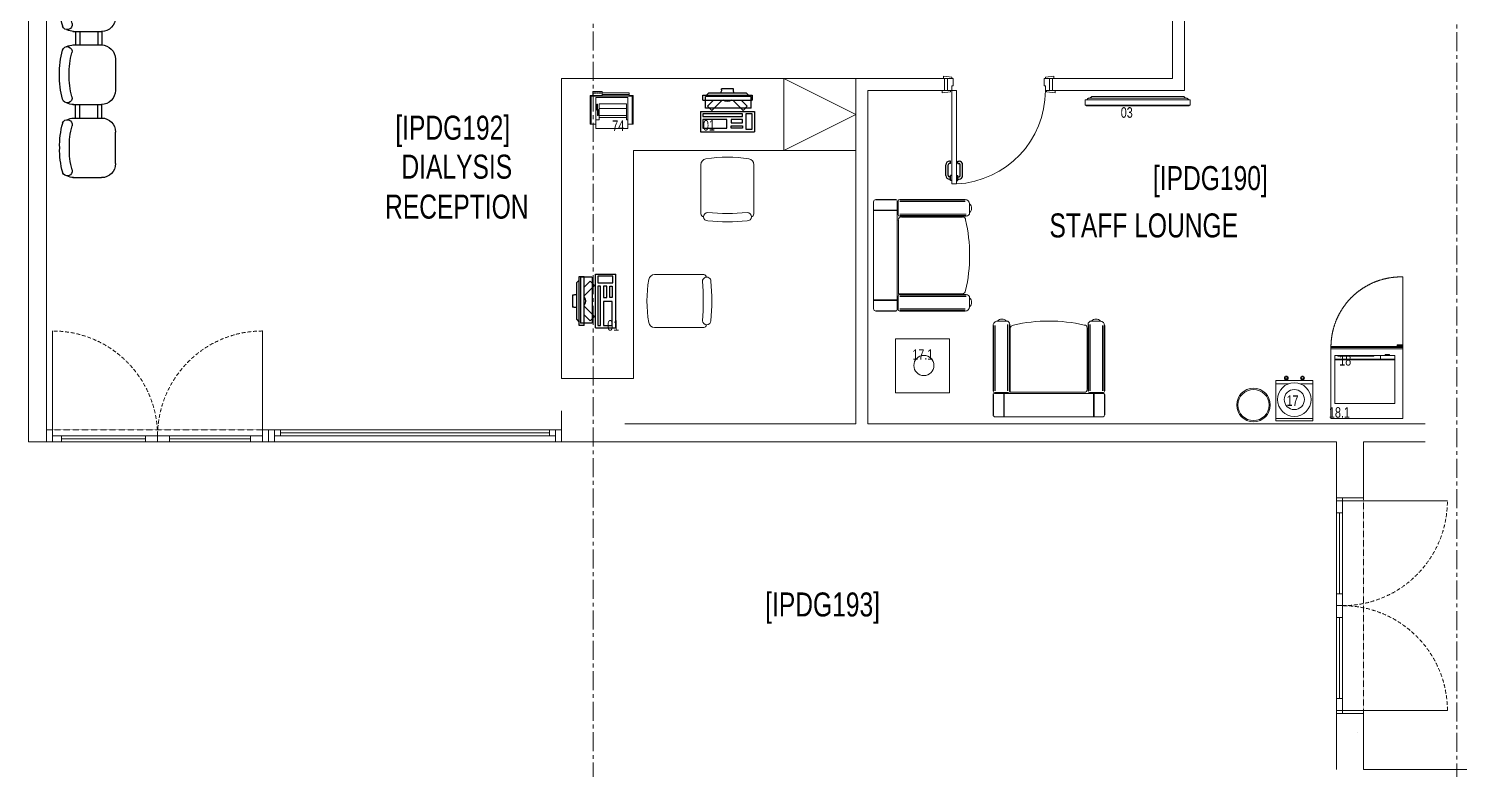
# Model space of a CAD drawing. Header units: millimetres. Extents: x 26027 to 581921, y 7230 to 233891.
# Drawn here: x 527043 to 538969, y 146550 to 152726 of the extents above; entities that cross this region are included whole.
import ezdxf

# ---------------------------------------------------------------- set-up
doc = ezdxf.new("R2010")
doc.units = ezdxf.units.MM
doc.header["$LTSCALE"] = 5
for name, pattern in [('CENTER', [50.8, 31.75, -6.35, 6.35, -6.35]), ('DASHED', [0.75, 0.5, -0.25]), ('HIDDEN', [9.525, 6.35, -3.175]), ('HIDDEN2', [0.1875, 0.125, -0.0625])]:
    doc.linetypes.add(name, pattern=pattern)
doc.layers.get('0').update_dxf_attribs({"color": 252})
for name, color, linetype, lineweight in [('72_EGR_BASE_TEXT', 252, 'Continuous', 5), ('Aluminum', 252, 'Continuous', 5), ('GE-ARCHITECTURAL_ELEMENTS', 8, 'Continuous', 30), ('LOADING', 252, 'Continuous', 5), ('Medical Equipment and Furniture', 252, 'Continuous', 0), ('Proj', 252, 'HIDDEN2', 5), ('Walls', 252, 'Continuous', 5), ('Wooden Joinery', 252, 'Continuous', 5)]:
    doc.layers.add(name, color=color, linetype=linetype, lineweight=lineweight)
doc.layers.add('axes', color=252, linetype='Continuous')
doc.styles.add('X3G_ENTITY_257CFD', font='swisscl.ttf', dxfattribs={"height": 200})
doc.styles.add('X3G_ENTITY_2587EA', font='swisscl.ttf', dxfattribs={"height": 200})

# ---------------------------------------------------------------- blocks, each defined once
blk = doc.blocks.new('DM15862C-P')
at = {"lineweight": 0}
for p, q in [((-0.383, 0), (-0.398, -0.015)), ((0.383, 0), (-0.383, 0)), ((0.383, 0), (0.398, -0.015)), ((-0.437, -0.029), (-0.437, -0.073)), ((0.437, -0.029), (-0.437, -0.029)), ((0.437, -0.073), (-0.437, -0.073)), ((-0.429, -0.078), (-0.429, -0.073)), ((0.429, -0.078), (-0.429, -0.078)), ((-0.416, -0.017), (-0.426, -0.029)), ((0.41, -0.015), (-0.41, -0.015)), ((0.416, -0.017), (0.425, -0.029)), ((0.429, -0.078), (0.429, -0.073)), ((0.437, -0.029), (0.437, -0.073))]:
    blk.add_line(p, q, dxfattribs=at)
for points in [[(-0.41, -0.015), (-0.412, -0.015), (-0.414, -0.016), (-0.416, -0.017)], [(0.416, -0.017), (0.414, -0.016), (0.412, -0.015), (0.41, -0.015)]]:
    blk.add_open_spline(points, degree=3, dxfattribs=at)
blk = doc.blocks.new('WM00001-P')
blk.add_circle((0, 0), 0.14)
at = {"color": 8}
blk.add_circle((0, 0), 0.13, dxfattribs=at)
blk = doc.blocks.new('WATER DISPENSER1')
at = {"layer": 'Medical Equipment and Furniture'}
for p, q in [((39.296, -0.345), (39.19, -0.345)), ((39.5, -0.345), (39.395, -0.345))]:
    blk.add_line(p, q, dxfattribs=at)
blk.add_lwpolyline([(39.5, -0.633), (39.5, -0.318), (39.19, -0.318), (39.19, -0.633), (39.5, -0.633)], dxfattribs=at)
for points in [[(39.275, -0.318), (39.278, -0.318), (39.278, -0.312), (39.275, -0.312)], [(39.281, -0.318), (39.278, -0.318), (39.278, -0.312), (39.281, -0.312)], [(39.41, -0.318), (39.413, -0.318), (39.413, -0.312), (39.41, -0.312)], [(39.416, -0.318), (39.413, -0.318), (39.413, -0.312), (39.416, -0.312)], [(39.5, -0.633), (39.19, -0.633), (39.19, -0.653), (39.5, -0.653)]]:
    blk.add_lwpolyline(points, close=True, dxfattribs=at)
for centre, radius in [((39.345, -0.476), 0.14), ((39.278, -0.296), 0.0161), ((39.278, -0.296), 0.00834), ((39.413, -0.296), 0.0161), ((39.413, -0.296), 0.00834), ((39.345, -0.476), 0.084)]:
    blk.add_circle(centre, radius, dxfattribs=at)
blk = doc.blocks.new('MICROWAVE')
at = {"layer": 'LOADING'}
for p, q in [((35.643, -3.546), (35.643, -3.946)), ((36.143, -3.546), (35.643, -3.546)), ((35.643, -3.577), (36.143, -3.577)), ((35.688, -3.537), (35.722, -3.537)), ((35.688, -3.546), (35.688, -3.537)), ((35.722, -3.546), (35.688, -3.546)), ((35.722, -3.537), (35.722, -3.546)), ((35.762, -3.546), (35.762, -3.577)), ((35.818, -3.546), (36.118, -3.546)), ((35.818, -3.552), (35.818, -3.546)), ((36.118, -3.552), (35.818, -3.552)), ((36.118, -3.546), (36.118, -3.552)), ((36.143, -3.946), (36.143, -3.546)), ((35.643, -3.578), (36.143, -3.578)), ((35.643, -3.58), (36.143, -3.58)), ((35.643, -3.581), (36.143, -3.581)), ((35.643, -3.946), (36.143, -3.946))]:
    blk.add_line(p, q, dxfattribs=at)
blk = doc.blocks.new('UNDER COUNTER FRIDGE')
at = {"layer": 'Medical Equipment and Furniture', "ltscale": 10}
blk.add_line((35.575, -3.49), (35.575, -2.89), dxfattribs=at)
at = {"layer": 'Medical Equipment and Furniture'}
for p, q in [((35.575, -3.47), (36.175, -3.47)), ((35.575, -4.07), (35.575, -3.47)), ((35.575, -3.48), (36.175, -3.48)), ((35.575, -3.49), (36.175, -3.49)), ((36.175, -3.47), (36.175, -4.07)), ((36.175, -4.07), (35.575, -4.07))]:
    blk.add_line(p, q, dxfattribs=at)
for points in [[(35.58, -3.465), (35.624, -3.465), (35.624, -3.456), (35.58, -3.456)], [(35.58, -3.47), (35.603, -3.47), (35.603, -3.465), (35.58, -3.465)]]:
    blk.add_lwpolyline(points, close=True, dxfattribs=at)
at = {"layer": 'Medical Equipment and Furniture', "linetype": 'DASHED', "ltscale": 10}
blk.add_arc((35.59, -3.475), 0.585, 359.5104, 91.4525, dxfattribs=at)
blk = doc.blocks.new('single seat')
at = {"layer": 'LOADING'}
for p, q in [((-972742, -381703), (-972742, -382595)), ((-972558, -381684), (-972723, -381684)), ((-972558, -381687), (-972723, -381687)), ((-972545, -381697), (-972545, -382601)), ((-972539, -381697), (-972539, -381810)), ((-971979, -381684), (-972525, -381684)), ((-971979, -381690), (-972525, -381690)), ((-971979, -381702), (-972525, -381702)), ((-971942, -381721), (-971942, -381794)), ((-972545, -381772), (-972742, -381772)), ((-972545, -381775), (-972742, -381775)), ((-972545, -381777), (-972742, -381777)), ((-972536, -381855), (-972536, -382471)), ((-971971, -381805), (-972525, -381805)), ((-971971, -381817), (-972525, -381817)), ((-971971, -381823), (-972525, -381823)), ((-972001, -381830), (-972511, -381830)), ((-972545, -382521), (-972742, -382521)), ((-972545, -382524), (-972742, -382524)), ((-972545, -382526), (-972742, -382526)), ((-972539, -382601), (-972539, -382489)), ((-972536, -382471), (-972004, -382471)), ((-971971, -382475), (-972525, -382475)), ((-971971, -382481), (-972525, -382481)), ((-971971, -382493), (-972525, -382493)), ((-971942, -382578), (-971942, -382504)), ((-972558, -382611), (-972723, -382611)), ((-972558, -382614), (-972723, -382614)), ((-971979, -382596), (-972525, -382596)), ((-971979, -382608), (-972525, -382608)), ((-971979, -382614), (-972525, -382614))]:
    blk.add_line(p, q, dxfattribs=at)
for centre, radius, start, end in [((-972723, -381703), 19.1, 90, 180), ((-972558, -381697), 13.3, 0, 90), ((-972525, -381697), 13.3, 90, 180), ((-971979, -381721), 36.6, 0, 90), ((-971976, -381757), 49.9, 312.6462, 47.3538), ((-972525, -381810), 13.3, 180, 270), ((-972511, -381855), 25.3, 90, 180), ((-972001, -381855), 25.3, 0, 90), ((-973252, -382149), 1310, 347.0217, 12.9783), ((-971971, -381794), 28.8, 270, 0), ((-972004, -382443), 28.1, 270, 0), ((-972525, -382489), 13.3, 90, 180), ((-971979, -382578), 36.6, 270, 0), ((-971971, -382504), 28.8, 0, 90), ((-971976, -382541), 49.9, 312.6462, 47.3538), ((-972723, -382595), 19.1, 180, 270), ((-972558, -382601), 13.3, 270, 0), ((-972525, -382601), 13.3, 180, 270)]:
    blk.add_arc(centre, radius, start, end, dxfattribs=at)
blk = doc.blocks.new('GF21021-P')
for p, q in [((-0.221, 0.476), (-0.221, 0.067)), ((0.22, 0.476), (0.22, 0.067))]:
    blk.add_line(p, q)
for centre, radius, start, end in [((-0.171, 0.476), 0.05, 99.6329, 180), ((0, -0.529), 1.069, 80.3671, 99.6329), ((0.17, 0.476), 0.05, 0, 80.3671), ((-0.196, 0.067), 0.025, 180, 261.4721), ((-0.164, 0.042), 0.0351, 90, 270), ((0, 1.847), 1.777, 264.6946, 275.3053), ((0, 1.831), 1.831, 264.8532, 275.147), ((0.164, 0.042), 0.0351, 270, 90), ((0.195, 0.067), 0.025, 278.5279, 0)]:
    blk.add_arc(centre, radius, start, end)
blk = doc.blocks.new('ITCWLS1-P')
at = {"layer": 'GE-ARCHITECTURAL_ELEMENTS'}
for p, q in [((-0.325, 0.38, 0), (-0.305, 0.4, 0)), ((-0.325, 0.38, 0), (-0.325, 0.07, 0)), ((-0.265, 0.43, 0), (-0.305, 0.43, 0)), ((-0.305, 0.43, 0), (-0.305, 0.02, 0)), ((-0.197, 0.409), (-0.295, 0.409)), ((-0.295, 0.026), (-0.295, 0.409)), ((-0.265, 0.43, 0), (-0.265, 0.02, 0)), ((-0.197, 0.026), (-0.197, 0.409)), ((-0.17, 0.45), (-0.17, 0)), ((-0.17, 0.45), (0, 0.45)), ((-0.15, 0.43), (-0.129, 0.43)), ((-0.129, 0.43), (-0.129, 0.409)), ((0, 0.45), (0, 0)), ((-0.35, 0.275), (-0.36, 0.275)), ((-0.36, 0.175), (-0.36, 0.275)), ((-0.35, 0.175), (-0.36, 0.175)), ((-0.325, 0.07, 0), (-0.305, 0.05, 0)), ((-0.305, 0.02, 0), (-0.265, 0.02, 0)), ((-0.197, 0.026), (-0.295, 0.026)), ((-0.17, 0), (0, 0))]:
    blk.add_line(p, q, dxfattribs=at)
at = {"layer": 'GE-ARCHITECTURAL_ELEMENTS', "extrusion": (2.48281e-10, 3.18408e-10, -1)}
for p, q in [((-0.265, 0.34), (-0.214, 0.39)), ((-0.179, 0.355), (-0.214, 0.39)), ((-0.265, 0.269), (-0.179, 0.355))]:
    blk.add_line(p, q, dxfattribs=at)
at = {"layer": 'GE-ARCHITECTURAL_ELEMENTS', "extrusion": (2.48281e-10, -3.18408e-10, -1)}
for p, q in [((-0.265, 0.181), (-0.179, 0.095)), ((-0.265, 0.11), (-0.214, 0.06)), ((-0.179, 0.095), (-0.214, 0.06))]:
    blk.add_line(p, q, dxfattribs=at)
at = {"layer": 'GE-ARCHITECTURAL_ELEMENTS'}
for points in [[(-0.129, 0.409), (-0.129, 0.1), (-0.15, 0.1), (-0.15, 0.43)], [(-0.15, 0.1), (-0.15, 0.1), (-0.15, 0.1), (-0.15, 0.1), (-0.15, 0.1), (-0.15, 0.1), (-0.15, 0.1), (-0.15, 0.1), (-0.15, 0.1)], [(-0.15, 0.1), (-0.15, 0.1), (-0.15, 0.1), (-0.15, 0.1), (-0.15, 0.1), (-0.15, 0.1), (-0.15, 0.1), (-0.15, 0.1), (-0.15, 0.1), (-0.15, 0.1), (-0.15, 0.1), (-0.15, 0.1), (-0.15, 0.1), (-0.15, 0.1), (-0.15, 0.1), (-0.15, 0.1), (-0.15, 0.1), (-0.15, 0.1)], [(-0.15, 0.1), (-0.15, 0.1), (-0.15, 0.1), (-0.15, 0.1), (-0.15, 0.1), (-0.15, 0.1), (-0.15, 0.1), (-0.15, 0.1), (-0.15, 0.1), (-0.15, 0.1)], [(-0.15, 0.1), (-0.15, 0.1), (-0.15, 0.1), (-0.15, 0.1), (-0.15, 0.1), (-0.15, 0.1), (-0.15, 0.1)], [(-0.15, 0.1), (-0.15, 0.1), (-0.15, 0.1), (-0.15, 0.1), (-0.15, 0.1), (-0.15, 0.1), (-0.15, 0.1), (-0.15, 0.1), (-0.15, 0.1), (-0.15, 0.1)], [(-0.15, 0.1), (-0.15, 0.1), (-0.15, 0.1), (-0.15, 0.1), (-0.15, 0.1), (-0.15, 0.1), (-0.15, 0.1), (-0.15, 0.1), (-0.15, 0.1), (-0.15, 0.1), (-0.15, 0.1), (-0.15, 0.1), (-0.15, 0.1), (-0.15, 0.1), (-0.15, 0.1)], [(-0.15, 0.1), (-0.15, 0.1), (-0.15, 0.1), (-0.15, 0.1), (-0.15, 0.1), (-0.15, 0.1), (-0.15, 0.1), (-0.15, 0.1), (-0.15, 0.1), (-0.15, 0.1)], [(-0.15, 0.1), (-0.15, 0.1), (-0.15, 0.1), (-0.15, 0.1), (-0.15, 0.1), (-0.15, 0.1), (-0.15, 0.1), (-0.15, 0.1), (-0.15, 0.1), (-0.15, 0.1)], [(-0.15, 0.1), (-0.15, 0.1), (-0.15, 0.1), (-0.15, 0.1), (-0.15, 0.1), (-0.15, 0.1), (-0.15, 0.1), (-0.15, 0.1), (-0.15, 0.1), (-0.15, 0.1), (-0.15, 0.1), (-0.15, 0.1), (-0.15, 0.1), (-0.15, 0.1), (-0.15, 0.1), (-0.15, 0.1), (-0.15, 0.1), (-0.15, 0.1), (-0.15, 0.1), (-0.15, 0.1), (-0.15, 0.1), (-0.15, 0.1), (-0.15, 0.1), (-0.15, 0.1), (-0.15, 0.1), (-0.15, 0.1), (-0.15, 0.1), (-0.15, 0.1), (-0.15, 0.1), (-0.15, 0.1), (-0.15, 0.1), (-0.15, 0.1), (-0.15, 0.1), (-0.15, 0.1), (-0.15, 0.1), (-0.15, 0.1), (-0.15, 0.1), (-0.15, 0.1), (-0.15, 0.1), (-0.15, 0.1), (-0.15, 0.1), (-0.15, 0.1), (-0.15, 0.1), (-0.15, 0.1), (-0.15, 0.1), (-0.15, 0.1), (-0.15, 0.1), (-0.15, 0.1), (-0.15, 0.1), (-0.15, 0.1), (-0.15, 0.1), (-0.15, 0.1), (-0.15, 0.1), (-0.15, 0.1)], [(-0.15, 0.1), (-0.15, 0.1), (-0.15, 0.1), (-0.15, 0.1), (-0.15, 0.1), (-0.15, 0.1), (-0.15, 0.1), (-0.15, 0.1), (-0.15, 0.1), (-0.15, 0.1), (-0.15, 0.1), (-0.15, 0.1), (-0.15, 0.1), (-0.15, 0.1), (-0.15, 0.1), (-0.15, 0.1), (-0.15, 0.1), (-0.15, 0.1), (-0.15, 0.1), (-0.15, 0.1), (-0.15, 0.1), (-0.15, 0.1), (-0.15, 0.1), (-0.15, 0.1), (-0.15, 0.1), (-0.15, 0.1), (-0.15, 0.1), (-0.15, 0.1), (-0.15, 0.1), (-0.15, 0.1), (-0.15, 0.1), (-0.15, 0.1), (-0.15, 0.1), (-0.15, 0.1), (-0.15, 0.1), (-0.15, 0.1), (-0.15, 0.1), (-0.15, 0.1), (-0.15, 0.1), (-0.15, 0.1), (-0.15, 0.1), (-0.15, 0.1), (-0.15, 0.1), (-0.15, 0.1), (-0.15, 0.1), (-0.15, 0.1), (-0.15, 0.1), (-0.15, 0.1), (-0.15, 0.1), (-0.15, 0.1), (-0.15, 0.1), (-0.15, 0.1), (-0.15, 0.1), (-0.15, 0.1), (-0.15, 0.1), (-0.15, 0.1), (-0.15, 0.1), (-0.15, 0.1), (-0.15, 0.1), (-0.15, 0.1), (-0.15, 0.1), (-0.15, 0.1), (-0.15, 0.1), (-0.15, 0.1), (-0.15, 0.1), (-0.15, 0.1), (-0.15, 0.1), (-0.15, 0.1), (-0.15, 0.1), (-0.15, 0.1), (-0.15, 0.1), (-0.15, 0.1), (-0.15, 0.1), (-0.15, 0.1), (-0.15, 0.1), (-0.15, 0.1), (-0.15, 0.1), (-0.15, 0.1), (-0.15, 0.1), (-0.15, 0.1), (-0.15, 0.1), (-0.15, 0.1), (-0.15, 0.1), (-0.15, 0.1), (-0.15, 0.1), (-0.15, 0.1), (-0.15, 0.1), (-0.15, 0.1), (-0.15, 0.1)], [(-0.15, 0.1), (-0.15, 0.1), (-0.15, 0.1), (-0.15, 0.1), (-0.15, 0.1), (-0.15, 0.1), (-0.15, 0.1), (-0.15, 0.1), (-0.15, 0.1), (-0.15, 0.1), (-0.15, 0.1), (-0.15, 0.1)], [(-0.15, 0.1), (-0.15, 0.1), (-0.15, 0.1), (-0.15, 0.1), (-0.15, 0.1), (-0.15, 0.1), (-0.15, 0.1)], [(-0.15, 0.1), (-0.15, 0.1), (-0.15, 0.1), (-0.15, 0.1), (-0.15, 0.1), (-0.15, 0.1), (-0.15, 0.1), (-0.15, 0.1), (-0.15, 0.1), (-0.15, 0.1), (-0.15, 0.1), (-0.15, 0.1), (-0.15, 0.1), (-0.15, 0.1), (-0.15, 0.1), (-0.15, 0.1), (-0.15, 0.1)], [(-0.15, 0.1), (-0.15, 0.1), (-0.15, 0.1), (-0.15, 0.1), (-0.15, 0.1), (-0.15, 0.1), (-0.15, 0.1), (-0.15, 0.1), (-0.15, 0.1), (-0.15, 0.1), (-0.15, 0.1), (-0.15, 0.1), (-0.15, 0.1), (-0.15, 0.1), (-0.15, 0.1), (-0.15, 0.1), (-0.15, 0.1), (-0.15, 0.1), (-0.15, 0.1), (-0.15, 0.1), (-0.15, 0.1), (-0.15, 0.1), (-0.15, 0.1), (-0.15, 0.1), (-0.15, 0.1), (-0.15, 0.1), (-0.15, 0.1), (-0.15, 0.1), (-0.15, 0.1), (-0.15, 0.1), (-0.15, 0.1), (-0.15, 0.1), (-0.15, 0.1), (-0.15, 0.1), (-0.15, 0.1), (-0.15, 0.1), (-0.15, 0.1), (-0.15, 0.1), (-0.15, 0.1), (-0.15, 0.1), (-0.15, 0.1), (-0.15, 0.1), (-0.15, 0.1), (-0.15, 0.1), (-0.15, 0.1), (-0.15, 0.1), (-0.15, 0.1), (-0.15, 0.1), (-0.15, 0.1), (-0.15, 0.1), (-0.15, 0.1), (-0.15, 0.1), (-0.15, 0.1), (-0.15, 0.1), (-0.15, 0.1), (-0.15, 0.1), (-0.15, 0.1), (-0.15, 0.1), (-0.15, 0.1), (-0.15, 0.1), (-0.15, 0.1), (-0.15, 0.1), (-0.15, 0.1), (-0.15, 0.1), (-0.15, 0.1), (-0.15, 0.1), (-0.15, 0.1), (-0.15, 0.1), (-0.15, 0.1), (-0.15, 0.1), (-0.15, 0.1), (-0.15, 0.1), (-0.15, 0.1), (-0.15, 0.1), (-0.15, 0.1), (-0.15, 0.1), (-0.15, 0.1), (-0.15, 0.1), (-0.15, 0.1), (-0.15, 0.1), (-0.15, 0.1), (-0.15, 0.1), (-0.15, 0.1), (-0.15, 0.1), (-0.15, 0.1), (-0.15, 0.1), (-0.15, 0.1), (-0.15, 0.1), (-0.15, 0.1), (-0.15, 0.1), (-0.15, 0.1), (-0.15, 0.1), (-0.15, 0.1), (-0.15, 0.1), (-0.15, 0.1), (-0.15, 0.1), (-0.15, 0.1), (-0.15, 0.1), (-0.15, 0.1), (-0.15, 0.1), (-0.15, 0.1), (-0.15, 0.1), (-0.15, 0.1), (-0.15, 0.1), (-0.15, 0.1), (-0.15, 0.1), (-0.15, 0.1), (-0.15, 0.1), (-0.15, 0.1), (-0.15, 0.1), (-0.15, 0.1)], [(-0.15, 0.1), (-0.15, 0.1), (-0.15, 0.1), (-0.15, 0.1), (-0.15, 0.1), (-0.15, 0.1), (-0.15, 0.1), (-0.15, 0.1)]]:
    blk.add_lwpolyline(points, dxfattribs=at)
for points in [[(-0.102, 0.43), (-0.03, 0.43), (-0.03, 0.229), (-0.102, 0.229)], [(-0.102, 0.195), (-0.075, 0.195), (-0.075, 0.1), (-0.102, 0.1)], [(-0.03, 0.195), (-0.051, 0.195), (-0.051, 0.1), (-0.03, 0.1)], [(-0.15, 0.1), (-0.15, 0.1), (-0.15, 0.1), (-0.15, 0.1), (-0.15, 0.1), (-0.15, 0.1), (-0.15, 0.1), (-0.15, 0.1), (-0.15, 0.1), (-0.15, 0.1), (-0.15, 0.1), (-0.15, 0.1), (-0.15, 0.1), (-0.15, 0.1), (-0.15, 0.1), (-0.15, 0.1), (-0.15, 0.1), (-0.15, 0.1), (-0.15, 0.1), (-0.15, 0.1), (-0.15, 0.1), (-0.15, 0.1), (-0.15, 0.1), (-0.15, 0.1), (-0.15, 0.1), (-0.15, 0.1), (-0.15, 0.1), (-0.15, 0.1), (-0.15, 0.1), (-0.15, 0.1), (-0.15, 0.1), (-0.15, 0.1), (-0.15, 0.1), (-0.15, 0.1), (-0.15, 0.1), (-0.15, 0.1), (-0.15, 0.1), (-0.15, 0.1), (-0.15, 0.1), (-0.15, 0.1), (-0.15, 0.1), (-0.15, 0.1), (-0.15, 0.1), (-0.15, 0.1), (-0.15, 0.1), (-0.15, 0.1), (-0.15, 0.1), (-0.15, 0.1), (-0.15, 0.1), (-0.15, 0.1), (-0.15, 0.1), (-0.15, 0.1), (-0.15, 0.1), (-0.15, 0.1), (-0.15, 0.1), (-0.15, 0.1), (-0.15, 0.1), (-0.15, 0.1), (-0.15, 0.1), (-0.15, 0.1), (-0.15, 0.1), (-0.15, 0.1), (-0.15, 0.1), (-0.15, 0.1), (-0.15, 0.1), (-0.15, 0.1), (-0.15, 0.1), (-0.15, 0.1), (-0.15, 0.1), (-0.15, 0.1), (-0.15, 0.1), (-0.15, 0.1), (-0.15, 0.1), (-0.15, 0.1), (-0.15, 0.1), (-0.15, 0.1), (-0.15, 0.1), (-0.15, 0.1), (-0.15, 0.1), (-0.15, 0.1), (-0.15, 0.1), (-0.15, 0.1), (-0.15, 0.1), (-0.15, 0.1), (-0.15, 0.1), (-0.15, 0.1), (-0.15, 0.1), (-0.15, 0.1), (-0.15, 0.1), (-0.15, 0.1), (-0.15, 0.1), (-0.15, 0.1), (-0.15, 0.1), (-0.15, 0.1), (-0.15, 0.1), (-0.15, 0.1), (-0.15, 0.1), (-0.15, 0.1), (-0.15, 0.1), (-0.15, 0.1), (-0.15, 0.1), (-0.15, 0.1), (-0.15, 0.1), (-0.15, 0.1), (-0.15, 0.1), (-0.15, 0.1), (-0.15, 0.1), (-0.15, 0.1), (-0.15, 0.1), (-0.15, 0.1), (-0.15, 0.1), (-0.15, 0.1), (-0.15, 0.1), (-0.15, 0.1), (-0.15, 0.1), (-0.15, 0.1), (-0.15, 0.1), (-0.15, 0.1), (-0.15, 0.1), (-0.15, 0.1), (-0.15, 0.1), (-0.15, 0.1), (-0.15, 0.1), (-0.15, 0.1), (-0.15, 0.1), (-0.15, 0.1), (-0.15, 0.1), (-0.15, 0.1), (-0.15, 0.1), (-0.15, 0.1), (-0.15, 0.1), (-0.15, 0.1), (-0.15, 0.1), (-0.15, 0.1), (-0.15, 0.1), (-0.15, 0.1), (-0.15, 0.1), (-0.15, 0.1), (-0.15, 0.1), (-0.15, 0.1), (-0.15, 0.1), (-0.15, 0.1), (-0.15, 0.1), (-0.15, 0.1), (-0.15, 0.1), (-0.15, 0.1), (-0.15, 0.1), (-0.15, 0.1), (-0.15, 0.1), (-0.15, 0.1), (-0.15, 0.1), (-0.15, 0.1), (-0.15, 0.1), (-0.15, 0.1), (-0.15, 0.1), (-0.15, 0.1), (-0.15, 0.1), (-0.15, 0.1), (-0.15, 0.1), (-0.15, 0.1), (-0.15, 0.1), (-0.15, 0.1), (-0.15, 0.1), (-0.15, 0.1), (-0.15, 0.1), (-0.15, 0.1), (-0.15, 0.1), (-0.15, 0.1), (-0.15, 0.1), (-0.15, 0.1), (-0.15, 0.1), (-0.15, 0.1), (-0.15, 0.1), (-0.15, 0.1), (-0.15, 0.1), (-0.15, 0.1), (-0.15, 0.1), (-0.15, 0.1), (-0.15, 0.1), (-0.15, 0.1), (-0.15, 0.1), (-0.15, 0.1), (-0.15, 0.1), (-0.15, 0.1), (-0.15, 0.1), (-0.15, 0.1), (-0.15, 0.1), (-0.15, 0.1), (-0.15, 0.1), (-0.15, 0.1), (-0.15, 0.1), (-0.15, 0.1), (-0.15, 0.1), (-0.15, 0.1), (-0.15, 0.1), (-0.15, 0.1), (-0.15, 0.1), (-0.15, 0.1), (-0.15, 0.1), (-0.15, 0.1), (-0.15, 0.1), (-0.15, 0.1), (-0.15, 0.1), (-0.15, 0.1), (-0.15, 0.1), (-0.15, 0.1), (-0.15, 0.1), (-0.15, 0.1), (-0.15, 0.1), (-0.15, 0.1), (-0.15, 0.1), (-0.15, 0.1), (-0.15, 0.1), (-0.15, 0.1), (-0.15, 0.1), (-0.15, 0.1), (-0.15, 0.1), (-0.15, 0.1), (-0.15, 0.1), (-0.15, 0.1), (-0.15, 0.1), (-0.15, 0.1), (-0.15, 0.1), (-0.15, 0.1), (-0.15, 0.1), (-0.15, 0.1), (-0.15, 0.1), (-0.15, 0.1), (-0.15, 0.1), (-0.15, 0.1), (-0.15, 0.1), (-0.15, 0.1), (-0.15, 0.1), (-0.15, 0.1), (-0.15, 0.1), (-0.15, 0.1), (-0.15, 0.1), (-0.15, 0.1), (-0.15, 0.1), (-0.15, 0.1), (-0.15, 0.1), (-0.15, 0.1), (-0.15, 0.1), (-0.15, 0.1), (-0.15, 0.1), (-0.15, 0.1), (-0.15, 0.1), (-0.15, 0.1), (-0.15, 0.1), (-0.15, 0.1), (-0.15, 0.1), (-0.15, 0.1), (-0.15, 0.1), (-0.15, 0.1), (-0.15, 0.1), (-0.15, 0.1), (-0.15, 0.1), (-0.15, 0.1), (-0.15, 0.1), (-0.15, 0.1), (-0.15, 0.1), (-0.15, 0.1), (-0.15, 0.1), (-0.15, 0.1), (-0.15, 0.1), (-0.15, 0.1), (-0.15, 0.1), (-0.15, 0.1), (-0.15, 0.1), (-0.15, 0.1), (-0.15, 0.1), (-0.15, 0.1), (-0.15, 0.1), (-0.15, 0.1), (-0.15, 0.1), (-0.15, 0.1), (-0.15, 0.1)], [(-0.15, 0.1), (-0.15, 0.1), (-0.15, 0.1), (-0.15, 0.1), (-0.15, 0.1), (-0.15, 0.1), (-0.15, 0.1), (-0.15, 0.1), (-0.15, 0.1), (-0.15, 0.1), (-0.15, 0.1), (-0.15, 0.1), (-0.15, 0.1), (-0.15, 0.1), (-0.15, 0.1), (-0.15, 0.1), (-0.15, 0.1), (-0.15, 0.1), (-0.15, 0.1), (-0.15, 0.1), (-0.15, 0.1), (-0.15, 0.1), (-0.15, 0.1), (-0.15, 0.1), (-0.15, 0.1), (-0.15, 0.1), (-0.15, 0.1), (-0.15, 0.1), (-0.15, 0.1), (-0.15, 0.1), (-0.15, 0.1), (-0.15, 0.1), (-0.15, 0.1), (-0.15, 0.1), (-0.15, 0.1), (-0.15, 0.1), (-0.15, 0.1), (-0.15, 0.1), (-0.15, 0.1), (-0.15, 0.1), (-0.15, 0.1), (-0.15, 0.1), (-0.15, 0.1), (-0.15, 0.1), (-0.15, 0.1), (-0.15, 0.1), (-0.15, 0.1), (-0.15, 0.1), (-0.15, 0.1), (-0.15, 0.1), (-0.15, 0.1), (-0.15, 0.1), (-0.15, 0.1), (-0.15, 0.1), (-0.15, 0.1), (-0.15, 0.1), (-0.15, 0.1), (-0.15, 0.1), (-0.15, 0.1), (-0.15, 0.1), (-0.15, 0.1), (-0.15, 0.1), (-0.15, 0.1), (-0.15, 0.1), (-0.15, 0.1), (-0.15, 0.1), (-0.15, 0.1), (-0.15, 0.1), (-0.15, 0.1), (-0.15, 0.1), (-0.15, 0.1), (-0.15, 0.1), (-0.15, 0.1), (-0.15, 0.1), (-0.15, 0.1), (-0.15, 0.1), (-0.15, 0.1), (-0.15, 0.1), (-0.15, 0.1), (-0.15, 0.1), (-0.15, 0.1), (-0.15, 0.1), (-0.15, 0.1), (-0.15, 0.1), (-0.15, 0.1), (-0.15, 0.1), (-0.15, 0.1), (-0.15, 0.1), (-0.15, 0.1), (-0.15, 0.1), (-0.15, 0.1), (-0.15, 0.1), (-0.15, 0.1), (-0.15, 0.1), (-0.15, 0.1), (-0.15, 0.1), (-0.15, 0.1), (-0.15, 0.1), (-0.15, 0.1), (-0.15, 0.1), (-0.15, 0.1), (-0.15, 0.1), (-0.15, 0.1), (-0.15, 0.1), (-0.15, 0.1), (-0.15, 0.1), (-0.15, 0.1), (-0.15, 0.1), (-0.15, 0.1), (-0.15, 0.1), (-0.15, 0.1), (-0.15, 0.1), (-0.15, 0.1), (-0.15, 0.1), (-0.15, 0.1), (-0.15, 0.1), (-0.15, 0.1), (-0.15, 0.1), (-0.15, 0.1), (-0.15, 0.1), (-0.15, 0.1), (-0.15, 0.1), (-0.15, 0.1), (-0.15, 0.1), (-0.15, 0.1), (-0.15, 0.1), (-0.15, 0.1), (-0.15, 0.1), (-0.15, 0.1), (-0.15, 0.1), (-0.15, 0.1), (-0.15, 0.1), (-0.15, 0.1), (-0.15, 0.1), (-0.15, 0.1), (-0.15, 0.1), (-0.15, 0.1), (-0.15, 0.1), (-0.15, 0.1), (-0.15, 0.1), (-0.15, 0.1), (-0.15, 0.1), (-0.15, 0.1), (-0.15, 0.1), (-0.15, 0.1), (-0.15, 0.1), (-0.15, 0.1), (-0.15, 0.1), (-0.15, 0.1), (-0.15, 0.1), (-0.15, 0.1), (-0.15, 0.1), (-0.15, 0.1), (-0.15, 0.1), (-0.15, 0.1), (-0.15, 0.1), (-0.15, 0.1), (-0.15, 0.1), (-0.15, 0.1), (-0.15, 0.1), (-0.15, 0.1), (-0.15, 0.1), (-0.15, 0.1), (-0.15, 0.1), (-0.15, 0.1), (-0.15, 0.1), (-0.15, 0.1), (-0.15, 0.1), (-0.15, 0.1), (-0.15, 0.1), (-0.15, 0.1), (-0.15, 0.1), (-0.15, 0.1), (-0.15, 0.1), (-0.15, 0.1), (-0.15, 0.1), (-0.15, 0.1), (-0.15, 0.1), (-0.15, 0.1), (-0.15, 0.1), (-0.15, 0.1), (-0.15, 0.1), (-0.15, 0.1), (-0.15, 0.1), (-0.15, 0.1), (-0.15, 0.1), (-0.15, 0.1), (-0.15, 0.1), (-0.15, 0.1), (-0.15, 0.1), (-0.15, 0.1), (-0.15, 0.1), (-0.15, 0.1), (-0.15, 0.1), (-0.15, 0.1), (-0.15, 0.1), (-0.15, 0.1), (-0.15, 0.1), (-0.15, 0.1), (-0.15, 0.1), (-0.15, 0.1), (-0.15, 0.1), (-0.15, 0.1), (-0.15, 0.1), (-0.15, 0.1), (-0.15, 0.1), (-0.15, 0.1), (-0.15, 0.1), (-0.15, 0.1), (-0.15, 0.1), (-0.15, 0.1), (-0.15, 0.1), (-0.15, 0.1), (-0.15, 0.1)], [(-0.15, 0.1), (-0.15, 0.1), (-0.15, 0.1), (-0.15, 0.1), (-0.15, 0.1), (-0.15, 0.1), (-0.15, 0.1), (-0.15, 0.1), (-0.15, 0.1), (-0.15, 0.1), (-0.15, 0.1), (-0.15, 0.1), (-0.15, 0.1), (-0.15, 0.1), (-0.15, 0.1), (-0.15, 0.1), (-0.15, 0.1), (-0.15, 0.1), (-0.15, 0.1), (-0.15, 0.1), (-0.15, 0.1), (-0.15, 0.1), (-0.15, 0.1), (-0.15, 0.1), (-0.15, 0.1), (-0.15, 0.1), (-0.15, 0.1), (-0.15, 0.1), (-0.15, 0.1), (-0.15, 0.1), (-0.15, 0.1), (-0.15, 0.1), (-0.15, 0.1), (-0.15, 0.1), (-0.15, 0.1), (-0.15, 0.1), (-0.15, 0.1), (-0.15, 0.1), (-0.15, 0.1), (-0.15, 0.1), (-0.15, 0.1), (-0.15, 0.1), (-0.15, 0.1), (-0.15, 0.1), (-0.15, 0.1), (-0.15, 0.1), (-0.15, 0.1), (-0.15, 0.1), (-0.15, 0.1), (-0.15, 0.1), (-0.15, 0.1), (-0.15, 0.1), (-0.15, 0.1), (-0.15, 0.1), (-0.15, 0.1), (-0.15, 0.1), (-0.15, 0.1), (-0.15, 0.1), (-0.15, 0.1), (-0.15, 0.1), (-0.15, 0.1), (-0.15, 0.1), (-0.15, 0.1), (-0.15, 0.1), (-0.15, 0.1), (-0.15, 0.1), (-0.15, 0.1), (-0.15, 0.1), (-0.15, 0.1), (-0.15, 0.1), (-0.15, 0.1), (-0.15, 0.1), (-0.15, 0.1), (-0.15, 0.1), (-0.15, 0.1), (-0.15, 0.1), (-0.15, 0.1), (-0.15, 0.1), (-0.15, 0.1), (-0.15, 0.1), (-0.15, 0.1), (-0.15, 0.1), (-0.15, 0.1), (-0.15, 0.1), (-0.15, 0.1), (-0.15, 0.1), (-0.15, 0.1), (-0.15, 0.1), (-0.15, 0.1), (-0.15, 0.1), (-0.15, 0.1), (-0.15, 0.1), (-0.15, 0.1), (-0.15, 0.1), (-0.15, 0.1), (-0.15, 0.1), (-0.15, 0.1), (-0.15, 0.1), (-0.15, 0.1), (-0.15, 0.1), (-0.15, 0.1), (-0.15, 0.1), (-0.15, 0.1), (-0.15, 0.1), (-0.15, 0.1), (-0.15, 0.1), (-0.15, 0.1), (-0.15, 0.1), (-0.15, 0.1), (-0.15, 0.1), (-0.15, 0.1), (-0.15, 0.1), (-0.15, 0.1), (-0.15, 0.1), (-0.15, 0.1), (-0.15, 0.1), (-0.15, 0.1), (-0.15, 0.1), (-0.15, 0.1), (-0.15, 0.1), (-0.15, 0.1), (-0.15, 0.1), (-0.15, 0.1), (-0.15, 0.1), (-0.15, 0.1), (-0.15, 0.1), (-0.15, 0.1), (-0.15, 0.1), (-0.15, 0.1), (-0.15, 0.1), (-0.15, 0.1), (-0.15, 0.1), (-0.15, 0.1), (-0.15, 0.1), (-0.15, 0.1), (-0.15, 0.1), (-0.15, 0.1), (-0.15, 0.1), (-0.15, 0.1), (-0.15, 0.1), (-0.15, 0.1), (-0.15, 0.1), (-0.15, 0.1), (-0.15, 0.1), (-0.15, 0.1), (-0.15, 0.1), (-0.15, 0.1), (-0.15, 0.1), (-0.15, 0.1), (-0.15, 0.1), (-0.15, 0.1), (-0.15, 0.1), (-0.15, 0.1), (-0.15, 0.1), (-0.15, 0.1), (-0.15, 0.1), (-0.15, 0.1), (-0.15, 0.1), (-0.15, 0.1), (-0.15, 0.1), (-0.15, 0.1), (-0.15, 0.1), (-0.15, 0.1), (-0.15, 0.1), (-0.15, 0.1), (-0.15, 0.1), (-0.15, 0.1), (-0.15, 0.1), (-0.15, 0.1), (-0.15, 0.1), (-0.15, 0.1), (-0.15, 0.1), (-0.15, 0.1), (-0.15, 0.1), (-0.15, 0.1), (-0.15, 0.1), (-0.15, 0.1), (-0.15, 0.1), (-0.15, 0.1), (-0.15, 0.1), (-0.15, 0.1), (-0.15, 0.1), (-0.15, 0.1), (-0.15, 0.1), (-0.15, 0.1), (-0.15, 0.1), (-0.15, 0.1), (-0.15, 0.1), (-0.15, 0.1), (-0.15, 0.1), (-0.15, 0.1), (-0.15, 0.1), (-0.15, 0.1), (-0.15, 0.1), (-0.15, 0.1), (-0.15, 0.1), (-0.15, 0.1), (-0.15, 0.1), (-0.15, 0.1), (-0.15, 0.1), (-0.15, 0.1), (-0.15, 0.1), (-0.15, 0.1), (-0.15, 0.1), (-0.15, 0.1), (-0.15, 0.1), (-0.15, 0.1), (-0.15, 0.1), (-0.15, 0.1), (-0.15, 0.1), (-0.15, 0.1), (-0.15, 0.1), (-0.15, 0.1), (-0.15, 0.1), (-0.15, 0.1), (-0.15, 0.1), (-0.15, 0.1), (-0.15, 0.1), (-0.15, 0.1)], [(-0.15, 0.073), (-0.024, 0.073), (-0.024, 0.018), (-0.15, 0.018)]]:
    blk.add_lwpolyline(points, close=True, dxfattribs=at)
for centre, radius, start, end in [((-0.35, 0.325), 0.05, 270, 300.3093), ((-0.309, 0.225), 0.0556, 321.9431, 38.0569), ((-0.35, 0.125), 0.05, 59.6907, 90)]:
    blk.add_arc(centre, radius, start, end, dxfattribs=at)
blk = doc.blocks.new('ITPPLT2C-P')
at = {"color": 0}
for p, q in [((0, 0), (0, -0.226)), ((0.025, 0), (0, 0)), ((0.014, 0), (0.014, -0.226)), ((0.025, 0), (0.014, 0)), ((0.023, 0.032), (0.262, 0.032)), ((0.03, 0.026), (0.023, 0.032)), ((0.023, 0), (0.023, 0.032)), ((0.025, -0.226), (0.025, 0)), ((0.03, -0.318), (0.03, 0.026)), ((0.03, 0.026), (0.262, 0.026)), ((0.262, -0.01), (0.262, 0.032)), ((0.04, -0.277), (0.04, -0.01)), ((0.3, -0.01), (0.04, -0.01)), ((0.094, -0.251), (0.094, -0.022)), ((0.094, -0.022), (0.227, -0.022)), ((0.132, -0.251), (0.132, -0.022)), ((0.189, -0.251), (0.189, -0.022)), ((0.208, -0.251), (0.208, -0.022)), ((0.227, -0.022), (0.227, -0.01)), ((0.3, -0.277), (0.3, -0.01)), ((-0.009, -0.226), (0.027, -0.226)), ((-0.009, -0.226), (0.024, -0.226)), ((-0.009, -0.302), (-0.009, -0.226)), ((-0.009, -0.302), (-0.009, -0.226)), ((0, -0.226), (0.025, -0.226)), ((0.002, -0.249), (0.002, -0.233)), ((0.002, -0.233), (0.004, -0.233)), ((0.004, -0.233), (0.004, -0.249)), ((0.014, -0.226), (0.025, -0.226)), ((0.024, -0.226), (0.024, -0.302)), ((0.027, -0.226), (0.027, -0.302)), ((0.027, -0.302), (-0.009, -0.302)), ((0.024, -0.302), (-0.009, -0.302)), ((0.004, -0.249), (0.002, -0.249)), ((0.002, -0.272), (0.002, -0.256)), ((0.002, -0.256), (0.004, -0.256)), ((0.004, -0.272), (0.002, -0.272)), ((0.002, -0.295), (0.002, -0.279)), ((0.002, -0.279), (0.004, -0.279)), ((0.004, -0.295), (0.002, -0.295)), ((0.004, -0.256), (0.004, -0.272)), ((0.004, -0.279), (0.004, -0.295)), ((0.023, -0.325), (0.023, -0.302)), ((0.03, -0.318), (0.023, -0.325)), ((0.023, -0.325), (0.262, -0.325)), ((0.03, -0.318), (0.262, -0.318)), ((0.3, -0.277), (0.04, -0.277)), ((0.227, -0.251), (0.094, -0.251)), ((0.095, -0.27), (0.095, -0.264)), ((0.095, -0.264), (0.139, -0.264)), ((0.146, -0.27), (0.095, -0.27)), ((0.139, -0.258), (0.19, -0.258)), ((0.139, -0.264), (0.139, -0.258)), ((0.19, -0.264), (0.146, -0.264)), ((0.146, -0.264), (0.146, -0.27)), ((0.19, -0.258), (0.19, -0.264)), ((0.227, -0.277), (0.227, -0.251)), ((0.262, -0.277), (0.262, -0.325))]:
    blk.add_line(p, q, dxfattribs=at)
blk = doc.blocks.new('3seater')
at = {"layer": 'GE-ARCHITECTURAL_ELEMENTS'}
for p, q in [((-958973, -382950, 0), (-958973, -383188, 0)), ((-958476, -382950, 0), (-958476, -383188, 0)), ((-958476, -382950, 0), (-958476, -383166, 0)), ((-958476, -382971, 0), (-958364, -382971, 0)), ((-958476, -383008, 0), (-958364, -383008, 0)), ((-958364, -382948, 0), (-958364, -383187, 0)), ((-957867, -382948, 0), (-957867, -383165, 0)), ((-957867, -382948, 0), (-957867, -383187, 0)), ((-957754, -382971, 0), (-957867, -382971, 0)), ((-957754, -383008, 0), (-957867, -383008, 0)), ((-957754, -382950, 0), (-957754, -383188, 0)), ((-957754, -382950, 0), (-957754, -383166, 0)), ((-957257, -382950, 0), (-957257, -383188, 0)), ((-958476, -383157, 0), (-958364, -383157, 0)), ((-957754, -383157, 0), (-957867, -383157, 0)), ((-958476, -383192, 0), (-958364, -383192, 0)), ((-957754, -383192, 0), (-957867, -383192, 0)), ((-958856, -383305, 0), (-958593, -383305, 0)), ((-958246, -383304, 0), (-957984, -383304, 0)), ((-957374, -383305, 0), (-957637, -383305, 0))]:
    blk.add_line(p, q, dxfattribs=at)
for centre, radius, start, end in [((-958856, -382955, 0), 117, 151.0301, 180), ((-958919, -382903, 0), 40.5, 105.639, 285.639), ((-958744, -383526, 0), 687, 88.3753, 105.639), ((-958744, -383526, 0), 606, 88.1581, 105.639), ((-958705, -383526, 0), 687, 74.361, 91.6247), ((-958705, -383526, 0), 606, 74.361, 91.8419), ((-958531, -382903, 0), 40.5, 254.361, 74.361), ((-958593, -382955, 0), 117, 0, 28.9699), ((-958246, -382954, 0), 117, 151.0301, 180), ((-958309, -382902, 0), 40.5, 105.639, 285.639), ((-958135, -383525, 0), 687, 88.3753, 105.639), ((-958135, -383525, 0), 606, 88.1581, 105.639), ((-958096, -383525, 0), 687, 74.361, 91.6247), ((-958096, -383525, 0), 606, 74.361, 91.8419), ((-957921, -382902, 0), 40.5, 254.361, 74.361), ((-957984, -382954, 0), 117, 0, 28.9699), ((-957637, -382955, 0), 117, 151.0301, 180), ((-957700, -382903, 0), 40.5, 105.639, 285.639), ((-957525, -383526, 0), 687, 88.3753, 105.639), ((-957525, -383526, 0), 606, 88.1581, 105.639), ((-957486, -383526, 0), 687, 74.361, 91.6247), ((-957486, -383526, 0), 606, 74.361, 91.8419), ((-957312, -382903, 0), 40.5, 254.361, 74.361), ((-957374, -382955, 0), 117, 0, 28.9699), ((-958856, -383188, 0), 117, 180, 270), ((-958593, -383188, 0), 117, 270, 0), ((-958246, -383187, 0), 117, 180, 270), ((-957984, -383187, 0), 117, 270, 0), ((-957637, -383188, 0), 117, 180, 270), ((-957374, -383188, 0), 117, 270, 0)]:
    blk.add_arc(centre, radius, start, end, dxfattribs=at)
blk = doc.blocks.new('A$C72370EFE')
at = {"layer": 'GE-ARCHITECTURAL_ELEMENTS'}
for p, q in [((-0.05, -0.07), (-0.05, -0.16)), ((-0.03, -0.07), (-0.03, -0.16)), ((-0.01, -0.04), (-0.02, -0.04)), ((-0.01, -0.06), (-0.02, -0.06)), ((-0.01, -0.03), (-0.01, -0.07)), ((0, -0.03), (-0.01, -0.03)), ((0, -0.07), (-0.01, -0.07)), ((0.04, -0.03), (0.05, -0.03)), ((0.04, -0.07), (0.05, -0.07)), ((0.05, -0.03), (0.05, -0.07)), ((0.05, -0.04), (0.06, -0.04)), ((0.05, -0.06), (0.06, -0.06)), ((0.07, -0.07), (0.07, -0.16)), ((0.09, -0.07), (0.09, -0.16)), ((-0.01, -0.17), (-0.02, -0.17)), ((-0.01, -0.19), (-0.02, -0.19)), ((-0.01, -0.17), (-0.01, -0.19)), ((0.05, -0.17), (0.06, -0.17)), ((0.05, -0.17), (0.05, -0.19)), ((0.05, -0.19), (0.06, -0.19))]:
    blk.add_line(p, q, dxfattribs=at)
for centre, radius, start, end in [((-0.02, -0.07), 0.03, 90, 180), ((-0.02, -0.07), 0.01, 90, 180), ((0.06, -0.07), 0.03, 0, 90), ((0.06, -0.07), 0.01, 0, 90), ((-0.02, -0.16), 0.03, 180, 270), ((-0.02, -0.16), 0.01, 180, 270), ((0.06, -0.16), 0.01, 270, 0), ((0.06, -0.16), 0.03, 270, 0)]:
    blk.add_arc(centre, radius, start, end, dxfattribs=at)

msp = doc.modelspace()

# ---------------------------------------------------------------- linework, layer by layer
at = {"layer": 'Aluminum'}
for p, q in [((527242.8, 149330.3, 0), (527242.8, 150205.3, 0)), ((528992.8, 149330.3, 0), (528992.8, 150205.3, 0)), ((527192.8, 149280.3, 0), (527192.8, 149330.3, 0)), ((528992.8, 149330.3, 0), (527242.8, 149330.3, 0)), ((527242.8, 149280.3, 0), (527242.8, 149330.3, 0)), ((527317.8, 149280.3, 0.1), (527317.8, 149330.3, 0.1)), ((528017.8, 149280.3, 0), (528017.8, 149330.3, 0)), ((528117.8, 149280.3, 0), (528117.8, 149330.3, 0)), ((528217.8, 149280.3, 0), (528217.8, 149330.3, 0)), ((528892.8, 149280.3, 0), (528892.8, 149330.3, 0)), ((528992.8, 149280.3, 0), (528992.8, 149330.3, 0)), ((531483.8, 149380.3, 0), (529042.8, 149380.3, 0)), ((531433.8, 149330.3, 0), (529092.8, 149330.3, 0)), ((529142.8, 149380.3, 0), (529142.8, 149330.3, 0)), ((531385.5, 149355.3, 0), (529142.8, 149355.3, 0)), ((531385.5, 149380.3, 0), (531385.5, 149330.3, 0)), ((529017.8, 149280.3, 0), (527217.8, 149280.3, 0)), ((528017.8, 149305.3, 0), (527317.8, 149305.3, 0.1)), ((528217.8, 149305.3, 0), (528892.8, 149305.3, 0)), ((531483.8, 149280.3, 0), (529042.8, 149280.3, 0)), ((537943.8, 147015.3, 0), (537943.8, 148815.3, 0)), ((537943.8, 148790.3, 0), (537993.8, 148790.3, 0)), ((537993.8, 147015.3, 0), (537993.8, 148815.3, 0)), ((537993.8, 148790.3, 0), (538868.8, 148790.3, 0)), ((537943.8, 148690.3, 0), (537993.8, 148690.3, 0)), ((537968.8, 148015.3, 0), (537968.8, 148690.3, 0)), ((537943.8, 148015.3, 0), (537993.8, 148015.3, 0)), ((537943.8, 147915.3, 0), (537993.8, 147915.3, 0)), ((537943.8, 147815.3, 0), (537993.8, 147815.3, 0)), ((537968.8, 147815.3, 0), (537968.8, 147140.3, 0)), ((537943.8, 147140.3, 0), (537993.8, 147140.3, 0)), ((537943.8, 147040.3, 0), (537993.8, 147040.3, 0)), ((537993.8, 147040.3, 0), (538868.8, 147040.3, 0))]:
    msp.add_line(p, q, dxfattribs=at)
at = {"layer": 'Aluminum', "elevation": 0}
for points in [[(527242.8, 149280.3), (527192.8, 149280.3), (527192.8, 149380.3), (527242.8, 149380.3)], [(529042.8, 149280.3), (528992.8, 149280.3), (528992.8, 149380.3), (529042.8, 149380.3)], [(529092.8, 149280.3), (529042.8, 149280.3), (529042.8, 149380.3), (529092.8, 149380.3)], [(531483.8, 149280.3), (531433.8, 149280.3), (531433.8, 149380.3), (531483.8, 149380.3)]]:
    msp.add_lwpolyline(points, close=True, dxfattribs=at)
at = {"layer": 'Aluminum', "linetype": 'HIDDEN'}
for centre, start, end in [((527242.8, 149330.3, 0), 0, 90), ((528992.8, 149330.3, 0), 90, 180), ((537993.8, 148790.3, 0), 270, 0), ((537993.8, 147040.3, 0), 0, 90)]:
    msp.add_arc(centre, 875, start, end, dxfattribs=at)
at = {"layer": 'axes', "linetype": 'CENTER', "lineweight": 0}
for p, q in [((531748.8, 120285.6, 0), (531748.8, 205820.3, 0)), ((538948.8, 120279.6, 0), (538948.8, 205820.3, 0))]:
    msp.add_line(p, q, dxfattribs=at)
at = {"layer": 'Medical Equipment and Furniture'}
for p, q in [((533336.6, 152310.3, -2.4), (533336.6, 151710.3, -2.4)), ((533336.6, 152310.3, -2.4), (533936.6, 152010.3, -2.4)), ((533936.6, 152010.3, -2.4), (533336.6, 151710.3, -2.4))]:
    msp.add_line(p, q, dxfattribs=at)
at = {"layer": 'Medical Equipment and Furniture', "linetype": 'Continuous', "elevation": -2.4}
msp.add_lwpolyline([(532083.8, 151710.3), (532083.8, 149810.3), (531483.8, 149810.3), (531483.8, 152310.3), (533936.6, 152310.3), (533936.6, 151710.3)], close=True, dxfattribs=at)
at = {"layer": 'Medical Equipment and Furniture', "elevation": 0}
msp.add_lwpolyline([(534269.9, 149690), (534269.9, 150140), (534719.9, 150140), (534719.9, 149690)], close=True, dxfattribs=at)
at = {"layer": 'Medical Equipment and Furniture'}
msp.add_circle((534505.2, 149917.6, 0), 84, dxfattribs=at)
at = {"layer": 'Proj'}
for p, q in [((529017.8, 149380.3, 0), (527217.8, 149380.3, 0)), ((538168.8, 147015.3, 0), (538168.8, 148815.3, 0))]:
    msp.add_line(p, q, dxfattribs=at)
at = {"layer": 'Walls'}
for p, q in [((527042.8, 149280.3, 0), (527042.8, 167270.3, 0)), ((527192.8, 149280.3, -0.1), (527192.8, 154110.3, -2.4)), ((536578.4, 152310.3), (536578.4, 154110.3)), ((536678.4, 152210.3), (536678.4, 154110.3)), ((533936.6, 152310.3, -2.4), (533936.6, 149430.3, -0.2)), ((534678.4, 152310.3, -3002.4), (533936.6, 152310.3, -2.4)), ((534678.4, 152310.3, -2.4), (534678.4, 152210.3, -2.4)), ((535578.4, 152310.3, -2.4), (535578.4, 152210.3, -2.4)), ((535578.4, 152310.3, -3002.4), (536578.4, 152310.3, -2.4)), ((534036.6, 152210.3, -2.4), (534036.6, 149430.3, -0.2)), ((534678.4, 152210.3, -3002.4), (534036.6, 152210.3, -2.4)), ((535578.4, 152210.3, -3002.4), (536678.4, 152210.3, -2.4)), ((531483.8, 149540.3, 0), (531483.8, 149280.3, 0)), ((532013.8, 149430.3, 0), (533936.6, 149430.3, 0)), ((534036.6, 149430.3, 0), (538683.8, 149430.3, 0)), ((527192.8, 149280.3, 0), (527042.8, 149280.3, 0)), ((531197.7, 149280.3, 0), (537943.8, 149280.3, 0)), ((537943.8, 149280.3, 2200), (537943.8, 148815.3, 2200)), ((538168.8, 149280.3, 0), (538683.8, 149280.3, 0)), ((538168.8, 149280.3, 0), (538168.8, 148815.3, 0)), ((537943.8, 148815.3, 0), (538168.8, 148815.3, 0)), ((537943.8, 147015.3, 2200), (537943.8, 146550.3, 2200)), ((537943.8, 147015.3, 0), (538168.8, 147015.3, 0)), ((538168.8, 147015.3, 0), (538168.8, 146550.3, 0)), ((539213.8, 146550.3), (538168.8, 146550.3, 0))]:
    msp.add_line(p, q, dxfattribs=at)
at = {"layer": 'Walls', "elevation": 0}
msp.add_lwpolyline([(538118.8, 146860.3), (538118.8, 146860.3)], dxfattribs=at)
at = {"layer": 'Wooden Joinery', "elevation": 0}
for points in [[(534738.4, 152310.3), (534738.4, 152320.3), (534668.4, 152330.3), (534668.4, 152310.3)], [(535518.4, 152310.3), (535518.4, 152320.3), (535588.4, 152330.3), (535588.4, 152310.3)], [(534728.4, 152210.3), (534728.4, 152200.3), (534658.4, 152190.3), (534658.4, 152210.3)], [(534778.4, 152210.3), (534778.4, 151431.3), (534738.4, 151431.3), (534738.4, 152210.3)], [(535528.4, 152210.3), (535528.4, 152200.3), (535598.4, 152190.3), (535598.4, 152210.3)]]:
    msp.add_lwpolyline(points, close=True, dxfattribs=at)
at = {"layer": 'Wooden Joinery', "elevation": -3002.4}
for points in [[(534703.4, 152210.3), (534703.4, 152310.3), (534678.4, 152310.3), (534678.4, 152210.3), (534703.4, 152210.3)], [(534703.4, 152210.3), (534738.4, 152210.3), (534738.4, 152250.3), (534748.4, 152250.3), (534748.4, 152310.3), (534703.4, 152310.3), (534703.4, 152210.3)], [(535553.4, 152210.3), (535518.4, 152210.3), (535518.4, 152250.3), (535508.4, 152250.3), (535508.4, 152310.3), (535553.4, 152310.3), (535553.4, 152210.3)], [(535553.4, 152210.3), (535553.4, 152310.3), (535578.4, 152310.3), (535578.4, 152210.3), (535553.4, 152210.3)]]:
    msp.add_lwpolyline(points, dxfattribs=at)
at = {"layer": 'Wooden Joinery'}
msp.add_arc((534738.4, 152210.3, -3002.4), 780, 272.9397, 0, dxfattribs=at)

# ---------------------------------------------------------------- block references
at = {"layer": 'Medical Equipment and Furniture', "xscale": -1}
for name, p, rotation in [('3seater', (144462.5, -805773.2, 0), 90), ('single seat', (917696.4, 1122230.4, 0), 270)]:
    msp.add_blockref(name, p, dxfattribs=dict(at, rotation=rotation))
at = {"layer": 'Medical Equipment and Furniture', "extrusion": (2.55373e-17, 7.77425e-06, -1), "xscale": -1000, "yscale": 1000, "zscale": 1000, "rotation": 90.00000000018353}
msp.add_blockref('ITPPLT2C-P', (-532048.7, 152192.2, 3.5), dxfattribs=at)
at = {"layer": 'Medical Equipment and Furniture', "yscale": 1000, "zscale": 1000}
for name, p, xscale, rotation in [('ITCWLS1-P', (533092.8, 151865.3, -2.4), -1000, 89.99999999246123), ('ITCWLS1-P', (531937.4, 150680.3, -2.4), -1000, 180), ('GF21021-P', (532736.8, 150455.4, -2.4), 1000, 89.99999999999999)]:
    msp.add_blockref(name, p, dxfattribs=dict(at, xscale=xscale, rotation=rotation))
for name, p, xscale in [('DM15862C-P', (536287.7, 152160.3, -1067.8), -1000), ('GF21021-P', (532867.9, 151115.7, -2.4), 1000), ('UNDER COUNTER FRIDGE', (574073.3, 153546.4, 0), -1000), ('MICROWAVE', (574073.3, 153546.4, 0), -1000), ('WATER DISPENSER1', (498248.2, 150109.7, 0), 1000)]:
    msp.add_blockref(name, p, dxfattribs=dict(at, xscale=xscale))
at = {"layer": 'Medical Equipment and Furniture'}
msp.add_blockref('single seat', (1506828.5, 532985.6, 0), dxfattribs=at)
at = {"layer": 'Medical Equipment and Furniture', "extrusion": (-2.24546e-18, -2.24019e-05, -1), "xscale": 1000.000000000003, "yscale": 1000.000000000003, "zscale": 1000.000000000003, "rotation": 270}
msp.add_blockref('WM00001-P', (-537252.5, 149587.9, -3.3), dxfattribs=at)
at = {"layer": 'Wooden Joinery', "xscale": 999.9999999998859, "yscale": 999.9999999998859, "zscale": 999.9999999998859, "rotation": 180}
msp.add_blockref('A$C72370EFE', (534778.4, 151431.3, -3002.4), dxfattribs=at)

# ---------------------------------------------------------------- texts
at = {"layer": '72_EGR_BASE_TEXT', "char_height": 200, "attachment_point": 2, "style": 'X3G_ENTITY_2587EA'}
for s, insert in [('[IPDG192]', (530578.2, 152000.4)), ('DIALYSIS^M^JRECEPTION', (530611.9, 151675.6)), ('[IPDG190]', (536893, 151580.1)), ('STAFF LOUNGE', (536338, 151185.4)), ('[IPDG193]', (533660.9, 148025.2))]:
    msp.add_mtext(s, dxfattribs=dict(at, insert=insert))
at = {"layer": 'Medical Equipment and Furniture', "char_height": 87.47, "attachment_point": 2, "style": 'X3G_ENTITY_257CFD'}
for s, insert in [('03', (536196.1, 152070.8, -1067.8)), ('74', (531957.3, 151960.4, -2.4)), ('01', (532713.5, 151964, 0)), ('01', (531915.2, 150295.5, -2.4)), ('17.1', (534496.3, 150053.1, 0)), ('18', (538017.4, 150004.8, 0)), ('17', (537577.7, 149667.8, 0)), ('18.1', (537969.1, 149569.9, 0))]:
    msp.add_mtext(s, dxfattribs=dict(at, insert=insert))

doc.saveas('drawing.dxf')
